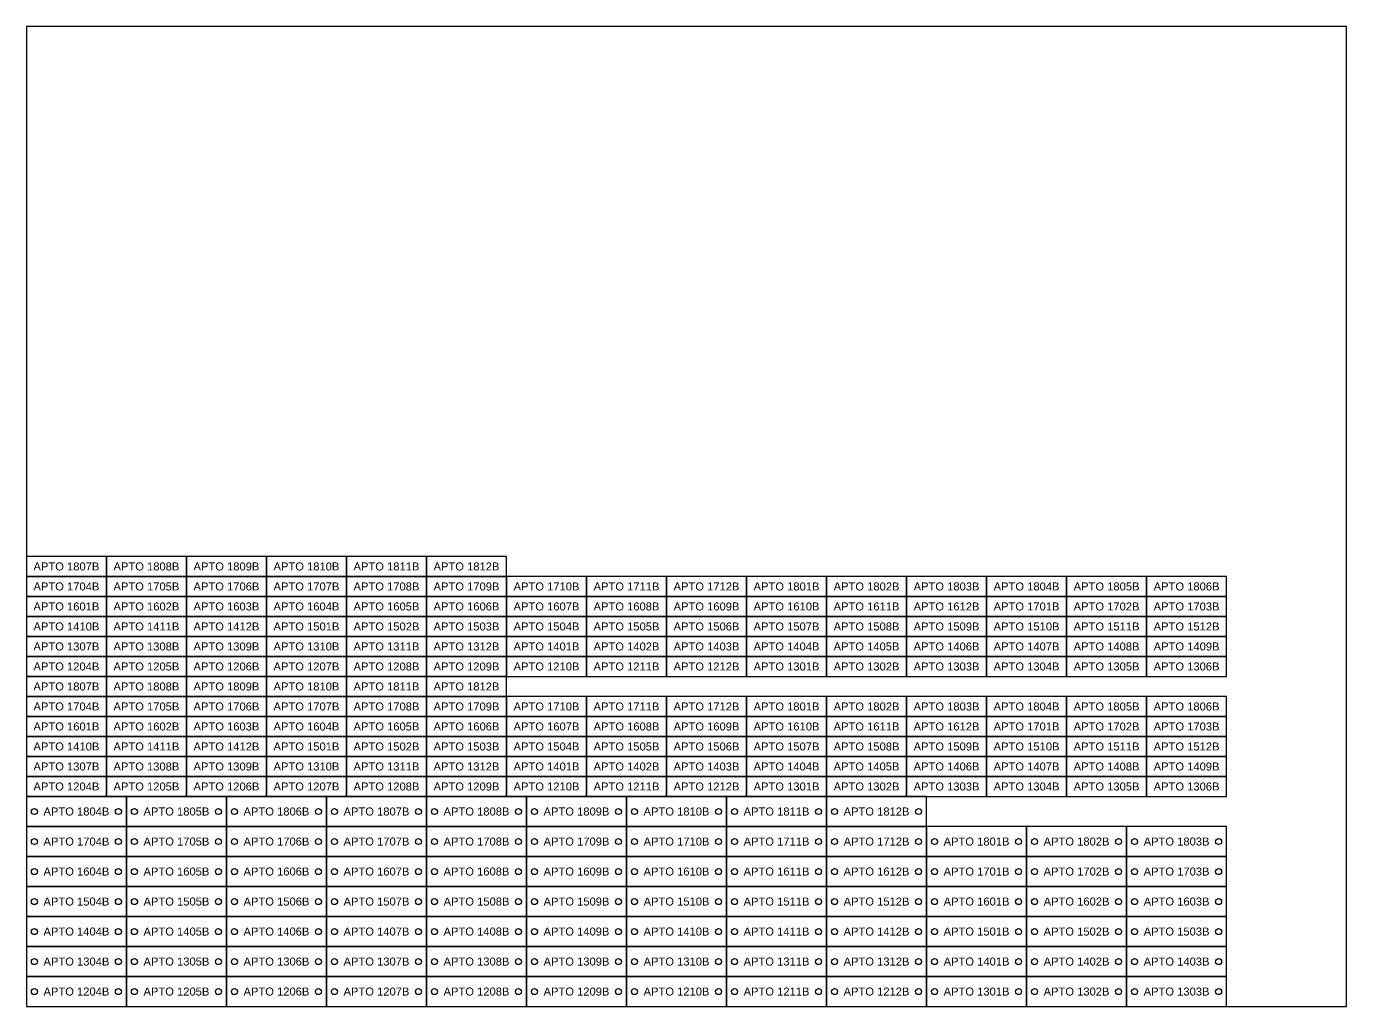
# Model space of a CAD drawing. Header units: metres. Extents: x 0 to 1330, y -165 to 400.
# Drawn here: x 670 to 1330, y -90 to 400 of the extents above; entities that cross this region are included whole.
import ezdxf

# ---------------------------------------------------------------- set-up
doc = ezdxf.new("R2010")
doc.units = ezdxf.units.M
doc.styles.add('Arial', font='arial.ttf')

msp = doc.modelspace()

# ---------------------------------------------------------------- linework, layer by layer
at = {"color": 1}
msp.add_lwpolyline([(670, -90), (1330, -90), (1330, 400), (670, 400), (670, -90)], close=True, dxfattribs=at)
at = {"color": 5}
for points in [[(670, 125), (710, 125), (710, 135), (670, 135), (670, 125)], [(710, 125), (750, 125), (750, 135), (710, 135), (710, 125)], [(750, 125), (790, 125), (790, 135), (750, 135), (750, 125)], [(790, 125), (830, 125), (830, 135), (790, 135), (790, 125)], [(830, 125), (870, 125), (870, 135), (830, 135), (830, 125)], [(870, 125), (910, 125), (910, 135), (870, 135), (870, 125)], [(670, 115), (710, 115), (710, 125), (670, 125), (670, 115)], [(710, 115), (750, 115), (750, 125), (710, 125), (710, 115)], [(750, 115), (790, 115), (790, 125), (750, 125), (750, 115)], [(790, 115), (830, 115), (830, 125), (790, 125), (790, 115)], [(830, 115), (870, 115), (870, 125), (830, 125), (830, 115)], [(870, 115), (910, 115), (910, 125), (870, 125), (870, 115)], [(910, 115), (950, 115), (950, 125), (910, 125), (910, 115)], [(950, 115), (990, 115), (990, 125), (950, 125), (950, 115)], [(990, 115), (1030, 115), (1030, 125), (990, 125), (990, 115)], [(1030, 115), (1070, 115), (1070, 125), (1030, 125), (1030, 115)], [(1070, 115), (1110, 115), (1110, 125), (1070, 125), (1070, 115)], [(1110, 115), (1150, 115), (1150, 125), (1110, 125), (1110, 115)], [(1150, 115), (1190, 115), (1190, 125), (1150, 125), (1150, 115)], [(1190, 115), (1230, 115), (1230, 125), (1190, 125), (1190, 115)], [(1230, 115), (1270, 115), (1270, 125), (1230, 125), (1230, 115)], [(670, 105), (710, 105), (710, 115), (670, 115), (670, 105)], [(710, 105), (750, 105), (750, 115), (710, 115), (710, 105)], [(750, 105), (790, 105), (790, 115), (750, 115), (750, 105)], [(790, 105), (830, 105), (830, 115), (790, 115), (790, 105)], [(830, 105), (870, 105), (870, 115), (830, 115), (830, 105)], [(870, 105), (910, 105), (910, 115), (870, 115), (870, 105)], [(910, 105), (950, 105), (950, 115), (910, 115), (910, 105)], [(950, 105), (990, 105), (990, 115), (950, 115), (950, 105)], [(990, 105), (1030, 105), (1030, 115), (990, 115), (990, 105)], [(1030, 105), (1070, 105), (1070, 115), (1030, 115), (1030, 105)], [(1070, 105), (1110, 105), (1110, 115), (1070, 115), (1070, 105)], [(1110, 105), (1150, 105), (1150, 115), (1110, 115), (1110, 105)], [(1150, 105), (1190, 105), (1190, 115), (1150, 115), (1150, 105)], [(1190, 105), (1230, 105), (1230, 115), (1190, 115), (1190, 105)], [(1230, 105), (1270, 105), (1270, 115), (1230, 115), (1230, 105)], [(670, 95), (710, 95), (710, 105), (670, 105), (670, 95)], [(710, 95), (750, 95), (750, 105), (710, 105), (710, 95)], [(750, 95), (790, 95), (790, 105), (750, 105), (750, 95)], [(790, 95), (830, 95), (830, 105), (790, 105), (790, 95)], [(830, 95), (870, 95), (870, 105), (830, 105), (830, 95)], [(870, 95), (910, 95), (910, 105), (870, 105), (870, 95)], [(910, 95), (950, 95), (950, 105), (910, 105), (910, 95)], [(950, 95), (990, 95), (990, 105), (950, 105), (950, 95)], [(990, 95), (1030, 95), (1030, 105), (990, 105), (990, 95)], [(1030, 95), (1070, 95), (1070, 105), (1030, 105), (1030, 95)], [(1070, 95), (1110, 95), (1110, 105), (1070, 105), (1070, 95)], [(1110, 95), (1150, 95), (1150, 105), (1110, 105), (1110, 95)], [(1150, 95), (1190, 95), (1190, 105), (1150, 105), (1150, 95)], [(1190, 95), (1230, 95), (1230, 105), (1190, 105), (1190, 95)], [(1230, 95), (1270, 95), (1270, 105), (1230, 105), (1230, 95)], [(670, 85), (710, 85), (710, 95), (670, 95), (670, 85)], [(710, 85), (750, 85), (750, 95), (710, 95), (710, 85)], [(750, 85), (790, 85), (790, 95), (750, 95), (750, 85)], [(790, 85), (830, 85), (830, 95), (790, 95), (790, 85)], [(830, 85), (870, 85), (870, 95), (830, 95), (830, 85)], [(870, 85), (910, 85), (910, 95), (870, 95), (870, 85)], [(910, 85), (950, 85), (950, 95), (910, 95), (910, 85)], [(950, 85), (990, 85), (990, 95), (950, 95), (950, 85)], [(990, 85), (1030, 85), (1030, 95), (990, 95), (990, 85)], [(1030, 85), (1070, 85), (1070, 95), (1030, 95), (1030, 85)], [(1070, 85), (1110, 85), (1110, 95), (1070, 95), (1070, 85)], [(1110, 85), (1150, 85), (1150, 95), (1110, 95), (1110, 85)], [(1150, 85), (1190, 85), (1190, 95), (1150, 95), (1150, 85)], [(1190, 85), (1230, 85), (1230, 95), (1190, 95), (1190, 85)], [(1230, 85), (1270, 85), (1270, 95), (1230, 95), (1230, 85)], [(670, 75), (710, 75), (710, 85), (670, 85), (670, 75)], [(710, 75), (750, 75), (750, 85), (710, 85), (710, 75)], [(750, 75), (790, 75), (790, 85), (750, 85), (750, 75)], [(790, 75), (830, 75), (830, 85), (790, 85), (790, 75)], [(830, 75), (870, 75), (870, 85), (830, 85), (830, 75)], [(870, 75), (910, 75), (910, 85), (870, 85), (870, 75)], [(910, 75), (950, 75), (950, 85), (910, 85), (910, 75)], [(950, 75), (990, 75), (990, 85), (950, 85), (950, 75)], [(990, 75), (1030, 75), (1030, 85), (990, 85), (990, 75)], [(1030, 75), (1070, 75), (1070, 85), (1030, 85), (1030, 75)], [(1070, 75), (1110, 75), (1110, 85), (1070, 85), (1070, 75)], [(1110, 75), (1150, 75), (1150, 85), (1110, 85), (1110, 75)], [(1150, 75), (1190, 75), (1190, 85), (1150, 85), (1150, 75)], [(1190, 75), (1230, 75), (1230, 85), (1190, 85), (1190, 75)], [(1230, 75), (1270, 75), (1270, 85), (1230, 85), (1230, 75)], [(670, 65), (710, 65), (710, 75), (670, 75), (670, 65)], [(710, 65), (750, 65), (750, 75), (710, 75), (710, 65)], [(750, 65), (790, 65), (790, 75), (750, 75), (750, 65)], [(790, 65), (830, 65), (830, 75), (790, 75), (790, 65)], [(830, 65), (870, 65), (870, 75), (830, 75), (830, 65)], [(870, 65), (910, 65), (910, 75), (870, 75), (870, 65)], [(670, 55), (710, 55), (710, 65), (670, 65), (670, 55)], [(710, 55), (750, 55), (750, 65), (710, 65), (710, 55)], [(750, 55), (790, 55), (790, 65), (750, 65), (750, 55)], [(790, 55), (830, 55), (830, 65), (790, 65), (790, 55)], [(830, 55), (870, 55), (870, 65), (830, 65), (830, 55)], [(870, 55), (910, 55), (910, 65), (870, 65), (870, 55)], [(910, 55), (950, 55), (950, 65), (910, 65), (910, 55)], [(950, 55), (990, 55), (990, 65), (950, 65), (950, 55)], [(990, 55), (1030, 55), (1030, 65), (990, 65), (990, 55)], [(1030, 55), (1070, 55), (1070, 65), (1030, 65), (1030, 55)], [(1070, 55), (1110, 55), (1110, 65), (1070, 65), (1070, 55)], [(1110, 55), (1150, 55), (1150, 65), (1110, 65), (1110, 55)], [(1150, 55), (1190, 55), (1190, 65), (1150, 65), (1150, 55)], [(1190, 55), (1230, 55), (1230, 65), (1190, 65), (1190, 55)], [(1230, 55), (1270, 55), (1270, 65), (1230, 65), (1230, 55)], [(670, 45), (710, 45), (710, 55), (670, 55), (670, 45)], [(710, 45), (750, 45), (750, 55), (710, 55), (710, 45)], [(750, 45), (790, 45), (790, 55), (750, 55), (750, 45)], [(790, 45), (830, 45), (830, 55), (790, 55), (790, 45)], [(830, 45), (870, 45), (870, 55), (830, 55), (830, 45)], [(870, 45), (910, 45), (910, 55), (870, 55), (870, 45)], [(910, 45), (950, 45), (950, 55), (910, 55), (910, 45)], [(950, 45), (990, 45), (990, 55), (950, 55), (950, 45)], [(990, 45), (1030, 45), (1030, 55), (990, 55), (990, 45)], [(1030, 45), (1070, 45), (1070, 55), (1030, 55), (1030, 45)], [(1070, 45), (1110, 45), (1110, 55), (1070, 55), (1070, 45)], [(1110, 45), (1150, 45), (1150, 55), (1110, 55), (1110, 45)], [(1150, 45), (1190, 45), (1190, 55), (1150, 55), (1150, 45)], [(1190, 45), (1230, 45), (1230, 55), (1190, 55), (1190, 45)], [(1230, 45), (1270, 45), (1270, 55), (1230, 55), (1230, 45)], [(670, 35), (710, 35), (710, 45), (670, 45), (670, 35)], [(710, 35), (750, 35), (750, 45), (710, 45), (710, 35)], [(750, 35), (790, 35), (790, 45), (750, 45), (750, 35)], [(790, 35), (830, 35), (830, 45), (790, 45), (790, 35)], [(830, 35), (870, 35), (870, 45), (830, 45), (830, 35)], [(870, 35), (910, 35), (910, 45), (870, 45), (870, 35)], [(910, 35), (950, 35), (950, 45), (910, 45), (910, 35)], [(950, 35), (990, 35), (990, 45), (950, 45), (950, 35)], [(990, 35), (1030, 35), (1030, 45), (990, 45), (990, 35)], [(1030, 35), (1070, 35), (1070, 45), (1030, 45), (1030, 35)], [(1070, 35), (1110, 35), (1110, 45), (1070, 45), (1070, 35)], [(1110, 35), (1150, 35), (1150, 45), (1110, 45), (1110, 35)], [(1150, 35), (1190, 35), (1190, 45), (1150, 45), (1150, 35)], [(1190, 35), (1230, 35), (1230, 45), (1190, 45), (1190, 35)], [(1230, 35), (1270, 35), (1270, 45), (1230, 45), (1230, 35)], [(670, 25), (710, 25), (710, 35), (670, 35), (670, 25)], [(710, 25), (750, 25), (750, 35), (710, 35), (710, 25)], [(750, 25), (790, 25), (790, 35), (750, 35), (750, 25)], [(790, 25), (830, 25), (830, 35), (790, 35), (790, 25)], [(830, 25), (870, 25), (870, 35), (830, 35), (830, 25)], [(870, 25), (910, 25), (910, 35), (870, 35), (870, 25)], [(910, 25), (950, 25), (950, 35), (910, 35), (910, 25)], [(950, 25), (990, 25), (990, 35), (950, 35), (950, 25)], [(990, 25), (1030, 25), (1030, 35), (990, 35), (990, 25)], [(1030, 25), (1070, 25), (1070, 35), (1030, 35), (1030, 25)], [(1070, 25), (1110, 25), (1110, 35), (1070, 35), (1070, 25)], [(1110, 25), (1150, 25), (1150, 35), (1110, 35), (1110, 25)], [(1150, 25), (1190, 25), (1190, 35), (1150, 35), (1150, 25)], [(1190, 25), (1230, 25), (1230, 35), (1190, 35), (1190, 25)], [(1230, 25), (1270, 25), (1270, 35), (1230, 35), (1230, 25)], [(670, 15), (710, 15), (710, 25), (670, 25), (670, 15)], [(710, 15), (750, 15), (750, 25), (710, 25), (710, 15)], [(750, 15), (790, 15), (790, 25), (750, 25), (750, 15)], [(790, 15), (830, 15), (830, 25), (790, 25), (790, 15)], [(830, 15), (870, 15), (870, 25), (830, 25), (830, 15)], [(870, 15), (910, 15), (910, 25), (870, 25), (870, 15)], [(910, 15), (950, 15), (950, 25), (910, 25), (910, 15)], [(950, 15), (990, 15), (990, 25), (950, 25), (950, 15)], [(990, 15), (1030, 15), (1030, 25), (990, 25), (990, 15)], [(1030, 15), (1070, 15), (1070, 25), (1030, 25), (1030, 15)], [(1070, 15), (1110, 15), (1110, 25), (1070, 25), (1070, 15)], [(1110, 15), (1150, 15), (1150, 25), (1110, 25), (1110, 15)], [(1150, 15), (1190, 15), (1190, 25), (1150, 25), (1150, 15)], [(1190, 15), (1230, 15), (1230, 25), (1190, 25), (1190, 15)], [(1230, 15), (1270, 15), (1270, 25), (1230, 25), (1230, 15)], [(670, 0), (720, 0), (720, 15), (670, 15), (670, 0)], [(720, 0), (770, 0), (770, 15), (720, 15), (720, 0)], [(770, 0), (820, 0), (820, 15), (770, 15), (770, 0)], [(820, 0), (870, 0), (870, 15), (820, 15), (820, 0)], [(870, 0), (920, 0), (920, 15), (870, 15), (870, 0)], [(920, 0), (970, 0), (970, 15), (920, 15), (920, 0)], [(970, 0), (1020, 0), (1020, 15), (970, 15), (970, 0)], [(1020, 0), (1070, 0), (1070, 15), (1020, 15), (1020, 0)], [(1070, 0), (1120, 0), (1120, 15), (1070, 15), (1070, 0)], [(670, -15), (720, -15), (720, 0), (670, 0), (670, -15)], [(720, -15), (770, -15), (770, 0), (720, 0), (720, -15)], [(770, -15), (820, -15), (820, 0), (770, 0), (770, -15)], [(820, -15), (870, -15), (870, 0), (820, 0), (820, -15)], [(870, -15), (920, -15), (920, 0), (870, 0), (870, -15)], [(920, -15), (970, -15), (970, 0), (920, 0), (920, -15)], [(970, -15), (1020, -15), (1020, 0), (970, 0), (970, -15)], [(1020, -15), (1070, -15), (1070, 0), (1020, 0), (1020, -15)], [(1070, -15), (1120, -15), (1120, 0), (1070, 0), (1070, -15)], [(1120, -15), (1170, -15), (1170, 0), (1120, 0), (1120, -15)], [(1170, -15), (1220, -15), (1220, 0), (1170, 0), (1170, -15)], [(1220, -15), (1270, -15), (1270, 0), (1220, 0), (1220, -15)], [(670, -30), (720, -30), (720, -15), (670, -15), (670, -30)], [(720, -30), (770, -30), (770, -15), (720, -15), (720, -30)], [(770, -30), (820, -30), (820, -15), (770, -15), (770, -30)], [(820, -30), (870, -30), (870, -15), (820, -15), (820, -30)], [(870, -30), (920, -30), (920, -15), (870, -15), (870, -30)], [(920, -30), (970, -30), (970, -15), (920, -15), (920, -30)], [(970, -30), (1020, -30), (1020, -15), (970, -15), (970, -30)], [(1020, -30), (1070, -30), (1070, -15), (1020, -15), (1020, -30)], [(1070, -30), (1120, -30), (1120, -15), (1070, -15), (1070, -30)], [(1120, -30), (1170, -30), (1170, -15), (1120, -15), (1120, -30)], [(1170, -30), (1220, -30), (1220, -15), (1170, -15), (1170, -30)], [(1220, -30), (1270, -30), (1270, -15), (1220, -15), (1220, -30)], [(670, -45), (720, -45), (720, -30), (670, -30), (670, -45)], [(720, -45), (770, -45), (770, -30), (720, -30), (720, -45)], [(770, -45), (820, -45), (820, -30), (770, -30), (770, -45)], [(820, -45), (870, -45), (870, -30), (820, -30), (820, -45)], [(870, -45), (920, -45), (920, -30), (870, -30), (870, -45)], [(920, -45), (970, -45), (970, -30), (920, -30), (920, -45)], [(970, -45), (1020, -45), (1020, -30), (970, -30), (970, -45)], [(1020, -45), (1070, -45), (1070, -30), (1020, -30), (1020, -45)], [(1070, -45), (1120, -45), (1120, -30), (1070, -30), (1070, -45)], [(1120, -45), (1170, -45), (1170, -30), (1120, -30), (1120, -45)], [(1170, -45), (1220, -45), (1220, -30), (1170, -30), (1170, -45)], [(1220, -45), (1270, -45), (1270, -30), (1220, -30), (1220, -45)], [(670, -60), (720, -60), (720, -45), (670, -45), (670, -60)], [(720, -60), (770, -60), (770, -45), (720, -45), (720, -60)], [(770, -60), (820, -60), (820, -45), (770, -45), (770, -60)], [(820, -60), (870, -60), (870, -45), (820, -45), (820, -60)], [(870, -60), (920, -60), (920, -45), (870, -45), (870, -60)], [(920, -60), (970, -60), (970, -45), (920, -45), (920, -60)], [(970, -60), (1020, -60), (1020, -45), (970, -45), (970, -60)], [(1020, -60), (1070, -60), (1070, -45), (1020, -45), (1020, -60)], [(1070, -60), (1120, -60), (1120, -45), (1070, -45), (1070, -60)], [(1120, -60), (1170, -60), (1170, -45), (1120, -45), (1120, -60)], [(1170, -60), (1220, -60), (1220, -45), (1170, -45), (1170, -60)], [(1220, -60), (1270, -60), (1270, -45), (1220, -45), (1220, -60)], [(670, -75), (720, -75), (720, -60), (670, -60), (670, -75)], [(720, -75), (770, -75), (770, -60), (720, -60), (720, -75)], [(770, -75), (820, -75), (820, -60), (770, -60), (770, -75)], [(820, -75), (870, -75), (870, -60), (820, -60), (820, -75)], [(870, -75), (920, -75), (920, -60), (870, -60), (870, -75)], [(920, -75), (970, -75), (970, -60), (920, -60), (920, -75)], [(970, -75), (1020, -75), (1020, -60), (970, -60), (970, -75)], [(1020, -75), (1070, -75), (1070, -60), (1020, -60), (1020, -75)], [(1070, -75), (1120, -75), (1120, -60), (1070, -60), (1070, -75)], [(1120, -75), (1170, -75), (1170, -60), (1120, -60), (1120, -75)], [(1170, -75), (1220, -75), (1220, -60), (1170, -60), (1170, -75)], [(1220, -75), (1270, -75), (1270, -60), (1220, -60), (1220, -75)], [(670, -90), (720, -90), (720, -75), (670, -75), (670, -90)], [(720, -90), (770, -90), (770, -75), (720, -75), (720, -90)], [(770, -90), (820, -90), (820, -75), (770, -75), (770, -90)], [(820, -90), (870, -90), (870, -75), (820, -75), (820, -90)], [(870, -90), (920, -90), (920, -75), (870, -75), (870, -90)], [(920, -90), (970, -90), (970, -75), (920, -75), (920, -90)], [(970, -90), (1020, -90), (1020, -75), (970, -75), (970, -90)], [(1020, -90), (1070, -90), (1070, -75), (1020, -75), (1020, -90)], [(1070, -90), (1120, -90), (1120, -75), (1070, -75), (1070, -90)], [(1120, -90), (1170, -90), (1170, -75), (1120, -75), (1120, -90)], [(1170, -90), (1220, -90), (1220, -75), (1170, -75), (1170, -90)], [(1220, -90), (1270, -90), (1270, -75), (1220, -75), (1220, -90)]]:
    msp.add_lwpolyline(points, close=True, dxfattribs=at)
at = {"color": 1}
for centre in [(674, 7.5), (716, 7.5), (724, 7.5), (766, 7.5), (774, 7.5), (816, 7.5), (824, 7.5), (866, 7.5), (874, 7.5), (916, 7.5), (924, 7.5), (966, 7.5), (974, 7.5), (1016, 7.5), (1024, 7.5), (1066, 7.5), (1074, 7.5), (1116, 7.5), (674, -7.5), (716, -7.5), (724, -7.5), (766, -7.5), (774, -7.5), (816, -7.5), (824, -7.5), (866, -7.5), (874, -7.5), (916, -7.5), (924, -7.5), (966, -7.5), (974, -7.5), (1016, -7.5), (1024, -7.5), (1066, -7.5), (1074, -7.5), (1116, -7.5), (1124, -7.5), (1166, -7.5), (1174, -7.5), (1216, -7.5), (1224, -7.5), (1266, -7.5), (674, -22.5), (716, -22.5), (724, -22.5), (766, -22.5), (774, -22.5), (816, -22.5), (824, -22.5), (866, -22.5), (874, -22.5), (916, -22.5), (924, -22.5), (966, -22.5), (974, -22.5), (1016, -22.5), (1024, -22.5), (1066, -22.5), (1074, -22.5), (1116, -22.5), (1124, -22.5), (1166, -22.5), (1174, -22.5), (1216, -22.5), (1224, -22.5), (1266, -22.5), (674, -37.5), (716, -37.5), (724, -37.5), (766, -37.5), (774, -37.5), (816, -37.5), (824, -37.5), (866, -37.5), (874, -37.5), (916, -37.5), (924, -37.5), (966, -37.5), (974, -37.5), (1016, -37.5), (1024, -37.5), (1066, -37.5), (1074, -37.5), (1116, -37.5), (1124, -37.5), (1166, -37.5), (1174, -37.5), (1216, -37.5), (1224, -37.5), (1266, -37.5), (674, -52.5), (716, -52.5), (724, -52.5), (766, -52.5), (774, -52.5), (816, -52.5), (824, -52.5), (866, -52.5), (874, -52.5), (916, -52.5), (924, -52.5), (966, -52.5), (974, -52.5), (1016, -52.5), (1024, -52.5), (1066, -52.5), (1074, -52.5), (1116, -52.5), (1124, -52.5), (1166, -52.5), (1174, -52.5), (1216, -52.5), (1224, -52.5), (1266, -52.5), (674, -67.5), (716, -67.5), (724, -67.5), (766, -67.5), (774, -67.5), (816, -67.5), (824, -67.5), (866, -67.5), (874, -67.5), (916, -67.5), (924, -67.5), (966, -67.5), (974, -67.5), (1016, -67.5), (1024, -67.5), (1066, -67.5), (1074, -67.5), (1116, -67.5), (1124, -67.5), (1166, -67.5), (1174, -67.5), (1216, -67.5), (1224, -67.5), (1266, -67.5), (674, -82.5), (716, -82.5), (724, -82.5), (766, -82.5), (774, -82.5), (816, -82.5), (824, -82.5), (866, -82.5), (874, -82.5), (916, -82.5), (924, -82.5), (966, -82.5), (974, -82.5), (1016, -82.5), (1024, -82.5), (1066, -82.5), (1074, -82.5), (1116, -82.5), (1124, -82.5), (1166, -82.5), (1174, -82.5), (1216, -82.5), (1224, -82.5), (1266, -82.5)]:
    msp.add_circle(centre, 1.5, dxfattribs=at)

# ---------------------------------------------------------------- texts
at = {"color": 0, "char_height": 4, "attachment_point": 5, "style": 'Arial'}
for s, insert in [('APTO 1807B', (690, 130)), ('APTO 1808B', (730, 130)), ('APTO 1809B', (770, 130)), ('APTO 1810B', (810, 130)), ('APTO 1811B', (850, 130)), ('APTO 1812B', (890, 130)), ('APTO 1704B', (690, 120)), ('APTO 1705B', (730, 120)), ('APTO 1706B', (770, 120)), ('APTO 1707B', (810, 120)), ('APTO 1708B', (850, 120)), ('APTO 1709B', (890, 120)), ('APTO 1710B', (930, 120)), ('APTO 1711B', (970, 120)), ('APTO 1712B', (1010, 120)), ('APTO 1801B', (1050, 120)), ('APTO 1802B', (1090, 120)), ('APTO 1803B', (1130, 120)), ('APTO 1804B', (1170, 120)), ('APTO 1805B', (1210, 120)), ('APTO 1806B', (1250, 120)), ('APTO 1601B', (690, 110)), ('APTO 1602B', (730, 110)), ('APTO 1603B', (770, 110)), ('APTO 1604B', (810, 110)), ('APTO 1605B', (850, 110)), ('APTO 1606B', (890, 110)), ('APTO 1607B', (930, 110)), ('APTO 1608B', (970, 110)), ('APTO 1609B', (1010, 110)), ('APTO 1610B', (1050, 110)), ('APTO 1611B', (1090, 110)), ('APTO 1612B', (1130, 110)), ('APTO 1701B', (1170, 110)), ('APTO 1702B', (1210, 110)), ('APTO 1703B', (1250, 110)), ('APTO 1410B', (690, 100)), ('APTO 1411B', (730, 100)), ('APTO 1412B', (770, 100)), ('APTO 1501B', (810, 100)), ('APTO 1502B', (850, 100)), ('APTO 1503B', (890, 100)), ('APTO 1504B', (930, 100)), ('APTO 1505B', (970, 100)), ('APTO 1506B', (1010, 100)), ('APTO 1507B', (1050, 100)), ('APTO 1508B', (1090, 100)), ('APTO 1509B', (1130, 100)), ('APTO 1510B', (1170, 100)), ('APTO 1511B', (1210, 100)), ('APTO 1512B', (1250, 100)), ('APTO 1307B', (690, 90)), ('APTO 1308B', (730, 90)), ('APTO 1309B', (770, 90)), ('APTO 1310B', (810, 90)), ('APTO 1311B', (850, 90)), ('APTO 1312B', (890, 90)), ('APTO 1401B', (930, 90)), ('APTO 1402B', (970, 90)), ('APTO 1403B', (1010, 90)), ('APTO 1404B', (1050, 90)), ('APTO 1405B', (1090, 90)), ('APTO 1406B', (1130, 90)), ('APTO 1407B', (1170, 90)), ('APTO 1408B', (1210, 90)), ('APTO 1409B', (1250, 90)), ('APTO 1204B', (690, 80)), ('APTO 1205B', (730, 80)), ('APTO 1206B', (770, 80)), ('APTO 1207B', (810, 80)), ('APTO 1208B', (850, 80)), ('APTO 1209B', (890, 80)), ('APTO 1210B', (930, 80)), ('APTO 1211B', (970, 80)), ('APTO 1212B', (1010, 80)), ('APTO 1301B', (1050, 80)), ('APTO 1302B', (1090, 80)), ('APTO 1303B', (1130, 80)), ('APTO 1304B', (1170, 80)), ('APTO 1305B', (1210, 80)), ('APTO 1306B', (1250, 80)), ('APTO 1807B', (690, 70)), ('APTO 1808B', (730, 70)), ('APTO 1809B', (770, 70)), ('APTO 1810B', (810, 70)), ('APTO 1811B', (850, 70)), ('APTO 1812B', (890, 70)), ('APTO 1704B', (690, 60)), ('APTO 1705B', (730, 60)), ('APTO 1706B', (770, 60)), ('APTO 1707B', (810, 60)), ('APTO 1708B', (850, 60)), ('APTO 1709B', (890, 60)), ('APTO 1710B', (930, 60)), ('APTO 1711B', (970, 60)), ('APTO 1712B', (1010, 60)), ('APTO 1801B', (1050, 60)), ('APTO 1802B', (1090, 60)), ('APTO 1803B', (1130, 60)), ('APTO 1804B', (1170, 60)), ('APTO 1805B', (1210, 60)), ('APTO 1806B', (1250, 60)), ('APTO 1601B', (690, 50)), ('APTO 1602B', (730, 50)), ('APTO 1603B', (770, 50)), ('APTO 1604B', (810, 50)), ('APTO 1605B', (850, 50)), ('APTO 1606B', (890, 50)), ('APTO 1607B', (930, 50)), ('APTO 1608B', (970, 50)), ('APTO 1609B', (1010, 50)), ('APTO 1610B', (1050, 50)), ('APTO 1611B', (1090, 50)), ('APTO 1612B', (1130, 50)), ('APTO 1701B', (1170, 50)), ('APTO 1702B', (1210, 50)), ('APTO 1703B', (1250, 50)), ('APTO 1410B', (690, 40)), ('APTO 1411B', (730, 40)), ('APTO 1412B', (770, 40)), ('APTO 1501B', (810, 40)), ('APTO 1502B', (850, 40)), ('APTO 1503B', (890, 40)), ('APTO 1504B', (930, 40)), ('APTO 1505B', (970, 40)), ('APTO 1506B', (1010, 40)), ('APTO 1507B', (1050, 40)), ('APTO 1508B', (1090, 40)), ('APTO 1509B', (1130, 40)), ('APTO 1510B', (1170, 40)), ('APTO 1511B', (1210, 40)), ('APTO 1512B', (1250, 40)), ('APTO 1307B', (690, 30)), ('APTO 1308B', (730, 30)), ('APTO 1309B', (770, 30)), ('APTO 1310B', (810, 30)), ('APTO 1311B', (850, 30)), ('APTO 1312B', (890, 30)), ('APTO 1401B', (930, 30)), ('APTO 1402B', (970, 30)), ('APTO 1403B', (1010, 30)), ('APTO 1404B', (1050, 30)), ('APTO 1405B', (1090, 30)), ('APTO 1406B', (1130, 30)), ('APTO 1407B', (1170, 30)), ('APTO 1408B', (1210, 30)), ('APTO 1409B', (1250, 30)), ('APTO 1204B', (690, 20)), ('APTO 1205B', (730, 20)), ('APTO 1206B', (770, 20)), ('APTO 1207B', (810, 20)), ('APTO 1208B', (850, 20)), ('APTO 1209B', (890, 20)), ('APTO 1210B', (930, 20)), ('APTO 1211B', (970, 20)), ('APTO 1212B', (1010, 20)), ('APTO 1301B', (1050, 20)), ('APTO 1302B', (1090, 20)), ('APTO 1303B', (1130, 20)), ('APTO 1304B', (1170, 20)), ('APTO 1305B', (1210, 20)), ('APTO 1306B', (1250, 20)), ('APTO 1804B', (695, 7.5)), ('APTO 1805B', (745, 7.5)), ('APTO 1806B', (795, 7.5)), ('APTO 1807B', (845, 7.5)), ('APTO 1808B', (895, 7.5)), ('APTO 1809B', (945, 7.5)), ('APTO 1810B', (995, 7.5)), ('APTO 1811B', (1045, 7.5)), ('APTO 1812B', (1095, 7.5)), ('APTO 1704B', (695, -7.5)), ('APTO 1705B', (745, -7.5)), ('APTO 1706B', (795, -7.5)), ('APTO 1707B', (845, -7.5)), ('APTO 1708B', (895, -7.5)), ('APTO 1709B', (945, -7.5)), ('APTO 1710B', (995, -7.5)), ('APTO 1711B', (1045, -7.5)), ('APTO 1712B', (1095, -7.5)), ('APTO 1801B', (1145, -7.5)), ('APTO 1802B', (1195, -7.5)), ('APTO 1803B', (1245, -7.5)), ('APTO 1604B', (695, -22.5)), ('APTO 1605B', (745, -22.5)), ('APTO 1606B', (795, -22.5)), ('APTO 1607B', (845, -22.5)), ('APTO 1608B', (895, -22.5)), ('APTO 1609B', (945, -22.5)), ('APTO 1610B', (995, -22.5)), ('APTO 1611B', (1045, -22.5)), ('APTO 1612B', (1095, -22.5)), ('APTO 1701B', (1145, -22.5)), ('APTO 1702B', (1195, -22.5)), ('APTO 1703B', (1245, -22.5)), ('APTO 1504B', (695, -37.5)), ('APTO 1505B', (745, -37.5)), ('APTO 1506B', (795, -37.5)), ('APTO 1507B', (845, -37.5)), ('APTO 1508B', (895, -37.5)), ('APTO 1509B', (945, -37.5)), ('APTO 1510B', (995, -37.5)), ('APTO 1511B', (1045, -37.5)), ('APTO 1512B', (1095, -37.5)), ('APTO 1601B', (1145, -37.5)), ('APTO 1602B', (1195, -37.5)), ('APTO 1603B', (1245, -37.5)), ('APTO 1404B', (695, -52.5)), ('APTO 1405B', (745, -52.5)), ('APTO 1406B', (795, -52.5)), ('APTO 1407B', (845, -52.5)), ('APTO 1408B', (895, -52.5)), ('APTO 1409B', (945, -52.5)), ('APTO 1410B', (995, -52.5)), ('APTO 1411B', (1045, -52.5)), ('APTO 1412B', (1095, -52.5)), ('APTO 1501B', (1145, -52.5)), ('APTO 1502B', (1195, -52.5)), ('APTO 1503B', (1245, -52.5)), ('APTO 1304B', (695, -67.5)), ('APTO 1305B', (745, -67.5)), ('APTO 1306B', (795, -67.5)), ('APTO 1307B', (845, -67.5)), ('APTO 1308B', (895, -67.5)), ('APTO 1309B', (945, -67.5)), ('APTO 1310B', (995, -67.5)), ('APTO 1311B', (1045, -67.5)), ('APTO 1312B', (1095, -67.5)), ('APTO 1401B', (1145, -67.5)), ('APTO 1402B', (1195, -67.5)), ('APTO 1403B', (1245, -67.5)), ('APTO 1204B', (695, -82.5)), ('APTO 1205B', (745, -82.5)), ('APTO 1206B', (795, -82.5)), ('APTO 1207B', (845, -82.5)), ('APTO 1208B', (895, -82.5)), ('APTO 1209B', (945, -82.5)), ('APTO 1210B', (995, -82.5)), ('APTO 1211B', (1045, -82.5)), ('APTO 1212B', (1095, -82.5)), ('APTO 1301B', (1145, -82.5)), ('APTO 1302B', (1195, -82.5)), ('APTO 1303B', (1245, -82.5))]:
    msp.add_mtext(s, dxfattribs=dict(at, insert=insert))

doc.saveas('drawing.dxf')
